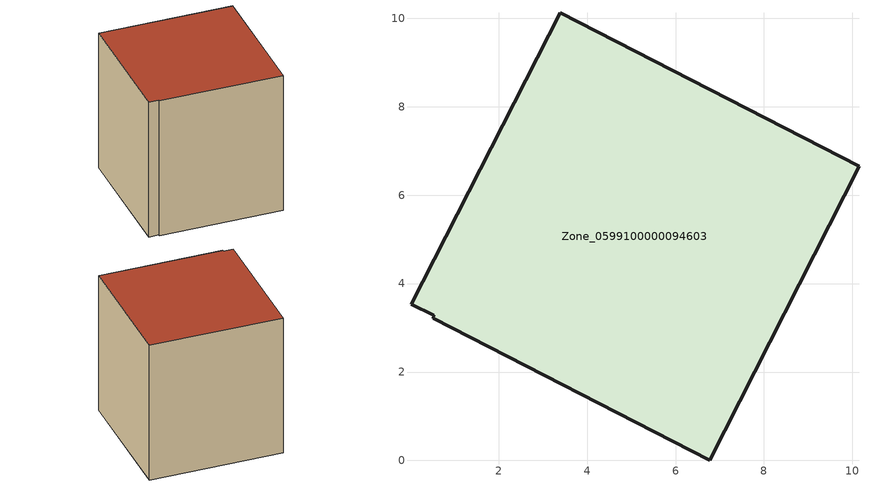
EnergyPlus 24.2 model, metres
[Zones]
Zone_0599100000094603
 floor ground (C_G): 0.52,3.22 0.53,3.28 0.03,3.54 3.39,10.13 10.15,6.65 6.77,0 z0
 wall outside (C_F): 6.77,0 10.15,6.65 3.39,10.13 0.03,3.54 0.53,3.28 0.52,3.22 6.77,0 z0:8.42
 roof outside (C_R): 0.53,3.28 0.52,3.22 6.77,0 10.15,6.65 3.39,10.13 0.03,3.54 z8.42
[BUILDING]
Pand.0599100000094603: North Axis=0; Terrain=City; Loads Convergence Tolerance Value=0.04; Temperature Convergence Tolerance Value=0.4; Solar Distribution=FullExterior; Maximum Number of Warmup Days=25; Minimum Number of Warmup Days=1
[Site:Location]
Rotterdam.The.Hague.AP_ZH_NLD Design_Conditions: Latitude=51.96; Longitude=4.45; Time Zone=1; Elevation=-4.5
[SITE:GROUNDTEMPERATURE:BUILDINGSURFACE]
18, 18, 18, 18, 18, 18, 18, 18, 18, 18, 18, 18
[MATERIAL] Thermal Absorptance=0.9; Solar Absorptance=0.7; Visible Absorptance=0.7
Name | Roughness | Thickness | Conductivity | Density | Specific Heat
G.TC.1992-2005 | MediumSmooth | 0.15 | 0.06 | 540 | 1210
F.TC.1992-2005 | Rough | 0.3 | 0.12 | 1920 | 840
R.TC.1992-2005 | MediumRough | 0.2 | 0.08 | 1500 | 1000
[CONSTRUCTION]
C_G: G.TC.1992-2005
C_F: F.TC.1992-2005
C_R: R.TC.1992-2005
[ZONE]
Zone_0599100000094603: Type=1; Multiplier=1; Ceiling Height=Autocalculate; Volume=Autocalculate; Floor Area=autocalculate; Part of Total Floor Area=Yes
[ZONEINFILTRATION:DESIGNFLOWRATE]
Infil_Zone_0599100000094603: Zone or ZoneList or Space or SpaceList=Zone_0599100000094603; Schedule=AlwaysOn; Design Flow Rate Calculation Method=Flow/Area; Flow Rate per Floor Area=0.0015; Constant Term Coefficient=1; Temperature Term Coefficient=0; Velocity Term Coefficient=0; Velocity Squared Term Coefficient=0
[HVACTEMPLATE:ZONE:IDEALLOADSAIRSYSTEM]
Zone_0599100000094603: Maximum Heating Supply Air Temperature=50; Minimum Cooling Supply Air Temperature=13; Maximum Heating Supply Air Humidity Ratio=0.0156; Minimum Cooling Supply Air Humidity Ratio=0.0077; Heating Limit=NoLimit; Cooling Limit=NoLimit; Dehumidification Control Type=ConstantSensibleHeatRatio; Cooling Sensible Heat Ratio=0.7; Dehumidification Setpoint=60; Humidification Control Type=None; Humidification Setpoint=30; Outdoor Air Method=None; Outdoor Air Flow Rate per Person=0.00944; Outdoor Air Flow Rate per Zone Floor Area=0; Outdoor Air Flow Rate per Zone=0; Demand Controlled Ventilation Type=None; Outdoor Air Economizer Type=NoEconomizer; Heat Recovery Type=None; Sensible Heat Recovery Effectiveness=0.7; Latent Heat Recovery Effectiveness=0.65
[ZONECONTROL:THERMOSTAT]
ThermostatControl_Zone_0599100000094603: Zone or ZoneList=Zone_0599100000094603; Control Type Schedule=DualSetpointControlType; Control 1=Thermostat_Zone_0599100000094603; Temperature Difference Between Cutout And Setpoint=0
[THERMOSTATSETPOINT:DUALSETPOINT]
Thermostat_Zone_0599100000094603: Heating Setpoint Temperature Schedule=HeatingSetpoint_Zone_0599100000094603; Cooling Setpoint Temperature Schedule=CoolingSetpoint_Zone_0599100000094603
[SCHEDULE:COMPACT]
HeatingSetpoint_Zone_0599100000094603: Through: 12/31, For: AllDays, Until: 24:00, 21
CoolingSetpoint_Zone_0599100000094603: Through: 12/31, For: AllDays, Until: 24:00, 24
DualSetpointControlType: Through: 12/31, For: AllDays, Until: 24:00, 4
AlwaysOn: Through: 12/31, For: AllDays, Until: 24:00, 1
